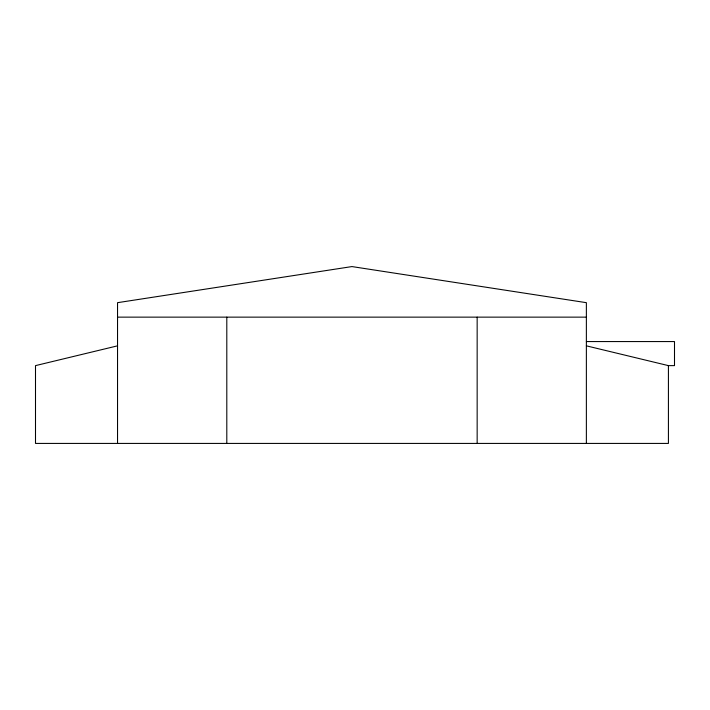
<?xml version="1.0" encoding="UTF-8"?>
<svg xmlns="http://www.w3.org/2000/svg" width="710" height="710" viewBox="0 0 710 710"><rect width="100%" height="100%" fill="white"/><g stroke="black" fill="none" stroke-linecap="round" stroke-linejoin="round"><path stroke-width="1.06" d="M117.54 345.841L35.5 365.623L35.5 443.422L668.421 443.422L668.421 365.623L586.371 345.841M117.54 317.139L586.371 317.139M586.371 341.563L674.5 341.563L674.5 365.623L667.888 365.623M586.371 443.422L586.371 302.673L351.956 266.578L117.54 302.673L117.54 443.422M477.155 317.139L477.155 443.422M226.801 317.139L226.801 443.422"/></g></svg>
